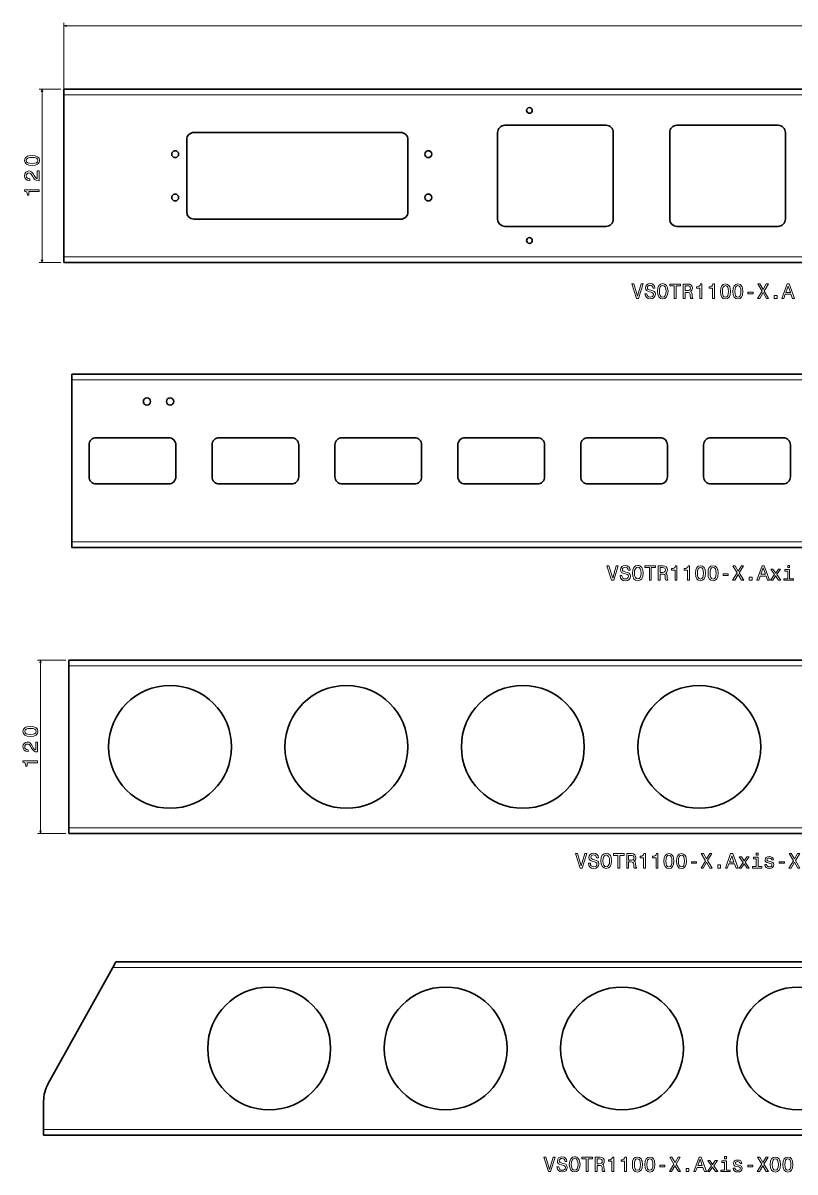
# Model space of a CAD drawing. Extents: x -420 to 4490, y -596 to 252.
# Drawn here: x -420 to 114, y -584 to 211 of the extents above; entities that cross this region are included whole.
import ezdxf

# ---------------------------------------------------------------- set-up
doc = ezdxf.new("R2010")
doc.units = 0

msp = doc.modelspace()

# ---------------------------------------------------------------- linework, layer by layer
at = {"color": 7, "lineweight": 13}
for p, q in [((-391.5, 163), (-391.5, 210.779053)), ((-391.5, 208.779053), (688.5, 208.779053)), ((-406.613586, 45), (-406.613586, 165)), ((-391.5, 161), (638.5, 161)), ((-391.5, 49), (638.5, 49)), ((-386.035095, -36.177216), (693.964905, -36.177216)), ((-386.035095, -148.177216), (693.964905, -148.177216)), ((-407.695068, -350.132721), (-407.695068, -230.132721)), ((-388.057312, -234.132721), (644.164917, -234.132721)), ((-388.057312, -346.132721), (691.942688, -346.132721)), ((674.509155, -442.833221), (-357.713043, -442.833221)), ((674.509155, -554.833252), (-405.490814, -554.833252))]:
    msp.add_line(p, q, dxfattribs=at)
at = {"color": 7, "lineweight": 13, "ltscale": 0.37784}
for p, q in [((-393.5, 165), (-408.613586, 165)), ((-393.5, 45), (-408.613586, 45))]:
    msp.add_line(p, q, dxfattribs=at)
at = {"color": 7, "lineweight": 35, "ltscale": 0.1}
for p, q in [((-391.5, 161), (-391.5, 165)), ((-391.5, 45), (-391.5, 49)), ((-386.035095, -36.177216), (-386.035095, -32.177216)), ((-386.035095, -152.177216), (-386.035095, -148.177216)), ((-388.057312, -234.132721), (-388.057312, -230.132721)), ((-388.057312, -350.132721), (-388.057312, -346.132721)), ((-405.490814, -554.833252), (-405.490814, -558.833252))]:
    msp.add_line(p, q, dxfattribs=at)
at = {"color": 7, "lineweight": 35}
for p, q in [((-391.5, 165), (640.722229, 165)), ((-391.5, 49), (-391.5, 161)), ((-16.5, 140), (-86.5, 140)), ((102.5, 140), (32.5, 140)), ((-306.499756, 80), (-306.499756, 130)), ((-301.499756, 135), (-158.499741, 135)), ((-153.499741, 130), (-153.499741, 80)), ((-91.5, 75), (-91.5, 135)), ((-11.5, 135), (-11.5, 75)), ((27.5, 75), (27.5, 135)), ((107.5, 135), (107.5, 75)), ((-158.499741, 75), (-301.499756, 75)), ((-86.5, 70), (-16.5, 70)), ((32.5, 70), (102.5, 70)), ((-391.5, 45), (640.722229, 45)), ((-386.035095, -32.177216), (693.964905, -32.177216)), ((-386.035095, -148.177216), (-386.035095, -36.177216)), ((-319.035095, -76.177216), (-369.035095, -76.177216)), ((-234.035095, -76.177216), (-284.035095, -76.177216)), ((-149.035095, -76.177216), (-199.035095, -76.177216)), ((-64.035095, -76.177216), (-114.035095, -76.177216)), ((20.964905, -76.177216), (-29.035095, -76.177216)), ((105.964905, -76.177216), (55.964905, -76.177216)), ((-374.035095, -103.177216), (-374.035095, -81.177216)), ((-314.035095, -81.177216), (-314.035095, -103.177216)), ((-289.035095, -103.177216), (-289.035095, -81.177216)), ((-229.035095, -81.177216), (-229.035095, -103.177216)), ((-204.035095, -103.177216), (-204.035095, -81.177216)), ((-144.035095, -81.177216), (-144.035095, -103.177216)), ((-119.035095, -103.177216), (-119.035095, -81.177216)), ((-59.035095, -81.177216), (-59.035095, -103.177216)), ((-34.035095, -103.177216), (-34.035095, -81.177216)), ((25.964905, -81.177216), (25.964905, -103.177216)), ((50.964905, -103.177216), (50.964905, -81.177216)), ((110.964905, -81.177216), (110.964905, -103.177216)), ((-369.035095, -108.177216), (-319.035095, -108.177216)), ((-284.035095, -108.177216), (-234.035095, -108.177216)), ((-199.035095, -108.177216), (-149.035095, -108.177216)), ((-114.035095, -108.177216), (-64.035095, -108.177216)), ((-29.035095, -108.177216), (20.964905, -108.177216)), ((55.964905, -108.177216), (105.964905, -108.177216)), ((-386.035095, -152.177216), (693.964905, -152.177216)), ((-388.057312, -230.132721), (641.942688, -230.132721)), ((-388.057312, -346.132721), (-388.057312, -234.132721)), ((-388.057312, -350.132721), (691.942688, -350.132721)), ((-402.344757, -523.170288), (-357.713043, -442.833221)), ((674.509155, -438.833221), (-355.490814, -438.833221)), ((674.509155, -558.833252), (-405.490814, -558.833252))]:
    msp.add_line(p, q, dxfattribs=at)
at = {"color": 7, "lineweight": 13, "ltscale": 0.490944}
for p, q in [((-390.057312, -230.132721), (-409.695068, -230.132721)), ((-390.057312, -350.132721), (-409.695068, -350.132721))]:
    msp.add_line(p, q, dxfattribs=at)
at = {"color": 7, "lineweight": 35, "ltscale": 0.114396}
msp.add_line((-355.490814, -438.833221), (-357.713043, -442.833221), dxfattribs=at)
at = {"color": 7, "lineweight": 35, "ltscale": 0.488046}
msp.add_line((-405.490814, -535.311401), (-405.490814, -554.833252), dxfattribs=at)
at = {"color": 7, "lineweight": 13}
for points in [[(-389.568146, 209.296692), (-391.5, 208.779053), (-389.568146, 208.261414)], [(-406.095947, 163.068146), (-406.613586, 165), (-407.131226, 163.068146)], [(-407.131226, 46.93185), (-406.613586, 45), (-406.095947, 46.93185)], [(-407.177429, -232.064575), (-407.695068, -230.132721), (-408.212708, -232.064575)], [(-408.212708, -348.200867), (-407.695068, -350.132721), (-407.177429, -348.200867)]]:
    msp.add_lwpolyline(points, dxfattribs=at)
for points in [[(-413.498322, 112.201729), (-411.236053, 112.41787), (-409.622223, 113.0951), (-408.642395, 114.175789), (-408.325409, 115.674347), (-408.642395, 117.158501), (-409.622223, 118.239197), (-411.236053, 118.902016), (-413.498322, 119.132568), (-415.746155, 118.902016), (-416.639526, 118.628242), (-417.37439, 118.239197), (-418.354218, 117.158501), (-418.685638, 115.674347), (-418.354218, 114.175789), (-417.359985, 113.0951), (-415.746155, 112.41787)], [(-413.498322, 113.585014), (-415.241821, 113.700287), (-416.495422, 114.060516), (-417.230316, 114.708931), (-417.489655, 115.674347), (-417.230316, 116.625359), (-416.495422, 117.273773), (-415.241821, 117.634003), (-413.498322, 117.749283), (-411.740387, 117.634003), (-410.486786, 117.273773), (-409.751923, 116.625359), (-409.506958, 115.674347), (-409.751923, 114.708931), (-410.486786, 114.060516), (-411.740387, 113.700287)], [(-408.613586, 101.484146), (-408.613586, 108.357346), (-409.852783, 108.357346), (-409.852783, 102.925072), (-410.529999, 103.227669), (-411.09198, 103.746399), (-412.115021, 105.345818), (-412.547302, 106.195969), (-413.166901, 107.146973), (-413.88736, 107.824203), (-414.737518, 108.213257), (-415.702911, 108.357346), (-416.9133, 108.112389), (-417.864319, 107.435158), (-418.469482, 106.397697), (-418.685638, 105.05764), (-418.440674, 103.674355), (-417.763428, 102.622475), (-416.682739, 101.945244), (-415.256226, 101.714699), (-415.054504, 101.714699), (-415.054504, 103.025932), (-415.169769, 103.025932), (-416.149597, 103.155617), (-416.870056, 103.54467), (-417.331177, 104.164261), (-417.489655, 104.985588), (-417.345581, 105.821327), (-416.985352, 106.440918), (-416.42337, 106.844383), (-415.717346, 106.988472), (-415.054504, 106.887604), (-414.492554, 106.613831), (-414.002625, 106.15274), (-413.570374, 105.51873), (-413.109253, 104.668587), (-412.215881, 103.256485), (-411.264893, 102.262245), (-410.112152, 101.671471), (-408.656799, 101.484146)], [(-408.613586, 94.066284), (-408.613586, 95.377518), (-418.685638, 95.377518), (-418.685638, 94.39769), (-417.806671, 94.138329), (-417.215881, 93.619598), (-416.870056, 92.827087), (-416.754791, 91.731987), (-415.73175, 91.731987), (-415.73175, 94.066284)], [(7.832936, 30.163242), (5.325732, 21.647392), (2.746481, 30.163242), (1.377605, 30.163242), (4.60527, 20.148834), (6.046193, 20.148834), (9.201813, 30.163242)], [(11.723426, 23.448545), (10.412188, 23.448545), (10.700372, 21.921169), (11.420833, 20.797249), (12.530343, 20.120016), (14.028902, 19.875059), (15.513052, 20.105606), (16.622562, 20.739613), (17.328613, 21.733849), (17.58798, 23.045088), (17.371841, 24.226645), (16.766655, 24.990334), (15.786827, 25.494656), (14.475588, 25.869295), (13.351668, 26.14307), (12.616798, 26.460073), (12.198931, 26.921169), (12.069247, 27.64163), (12.198931, 28.290045), (12.57357, 28.779957), (13.14994, 29.11137), (13.942447, 29.226643), (14.749363, 29.082552), (15.383368, 28.693502), (15.801236, 28.045088), (16.002964, 27.166126), (17.314205, 27.166126), (17.314205, 27.194942), (17.083656, 28.549412), (16.406424, 29.558056), (15.340141, 30.192062), (13.899219, 30.408199), (12.602388, 30.192062), (11.593743, 29.586874), (10.945329, 28.650276), (10.714781, 27.439899), (10.902101, 26.359209), (11.449651, 25.624338), (12.314204, 25.134426), (13.495761, 24.759785), (14.662908, 24.428373), (15.54187, 24.11137), (16.075012, 23.650274), (16.262331, 22.900995), (16.08942, 22.137306), (15.642735, 21.560938), (14.965501, 21.200706), (14.086538, 21.085434), (13.106711, 21.243935), (12.357432, 21.70503), (11.881927, 22.454309)], [(18.971266, 25.148834), (19.230631, 22.900995), (19.97991, 21.243935), (21.147057, 20.220881), (22.674435, 19.875059), (24.187403, 20.220881), (25.368959, 21.243935), (26.10383, 22.900995), (26.377605, 25.148834), (26.10383, 27.382263), (25.786827, 28.290045), (25.368959, 29.039324), (24.187403, 30.062378), (23.466942, 30.321745), (22.674435, 30.422609), (21.132648, 30.062378), (19.965502, 29.053734), (19.230631, 27.396673)], [(20.354549, 25.148834), (20.513052, 26.892349), (20.988556, 28.17477), (21.723427, 28.952869), (22.674435, 29.226643), (23.611034, 28.952869), (24.345905, 28.160362), (24.821409, 26.877941), (24.99432, 25.148834), (24.821409, 23.405319), (24.345905, 22.122898), (23.611034, 21.344799), (22.674435, 21.085434), (21.723427, 21.344799), (20.988556, 22.122898), (20.513052, 23.390909)], [(30.685963, 20.148834), (32.011612, 20.148834), (32.011612, 28.938459), (35.037548, 28.938459), (35.037548, 30.148834), (27.645618, 30.148834), (27.645618, 28.938459), (30.685963, 28.938459)], [(36.809883, 20.148834), (38.14994, 20.148834), (38.14994, 24.370735), (39.518814, 24.370735), (40.527462, 24.327509), (41.161469, 24.12578), (41.50729, 23.650274), (41.651379, 22.800131), (41.723427, 21.503302), (41.809883, 20.653156), (41.982792, 20.148834), (43.495762, 20.148834), (43.495762, 20.422609), (43.164349, 20.826067), (43.049076, 21.575348), (42.948212, 23.18918), (42.703255, 24.385145), (42.371841, 24.759785), (41.853111, 25.03356), (42.429478, 25.393791), (42.832935, 25.898113), (43.092304, 26.53212), (43.178757, 27.295809), (42.977028, 28.506184), (42.400661, 29.413963), (41.44965, 29.961514), (40.152821, 30.148834), (36.809883, 30.148834)], [(39.778183, 28.924049), (40.657143, 28.837595), (41.276741, 28.56382), (41.665791, 28.059498), (41.795471, 27.266991), (41.651379, 26.431255), (41.262333, 25.926933), (40.599506, 25.667566), (39.691727, 25.59552), (38.14994, 25.59552), (38.14994, 28.924049)], [(48.438122, 20.148834), (49.749363, 20.148834), (49.749363, 30.220881), (48.769535, 30.220881), (48.51017, 29.341919), (47.991436, 28.751141), (47.198929, 28.405319), (46.103828, 28.290045), (46.103828, 27.266991), (48.438122, 27.266991)], [(57.112473, 20.148834), (58.423714, 20.148834), (58.423714, 30.220881), (57.443886, 30.220881), (57.184521, 29.341919), (56.665787, 28.751141), (55.87328, 28.405319), (54.778179, 28.290045), (54.778179, 27.266991), (57.112473, 27.266991)], [(62.573566, 25.03356), (62.789707, 22.771313), (63.466942, 21.15748), (64.54763, 20.177652), (66.046188, 19.860649), (67.530342, 20.177652), (68.611031, 21.15748), (69.273857, 22.771313), (69.504402, 25.03356), (69.273857, 27.281399), (69.000084, 28.17477), (68.611031, 28.909641), (67.530342, 29.889469), (66.046188, 30.220881), (64.54763, 29.889469), (63.466942, 28.895233), (62.789707, 27.281399)], [(63.956852, 25.03356), (64.072128, 26.777077), (64.432358, 28.030678), (65.080772, 28.765549), (66.046188, 29.024914), (66.9972, 28.765549), (67.645615, 28.030678), (68.005844, 26.777077), (68.121117, 25.03356), (68.005844, 23.275635), (67.645615, 22.022034), (66.9972, 21.287163), (66.046188, 21.042206), (65.080772, 21.287163), (64.432358, 22.022034), (64.072128, 23.275635)], [(71.247925, 25.03356), (71.464058, 22.771313), (72.141296, 21.15748), (73.221985, 20.177652), (74.720543, 19.860649), (76.204697, 20.177652), (77.285385, 21.15748), (77.948212, 22.771313), (78.178757, 25.03356), (77.948212, 27.281399), (77.674438, 28.17477), (77.285385, 28.909641), (76.204697, 29.889469), (74.720543, 30.220881), (73.221985, 29.889469), (72.141296, 28.895233), (71.464058, 27.281399)], [(72.63121, 25.03356), (72.746483, 26.777077), (73.106712, 28.030678), (73.755127, 28.765549), (74.720543, 29.024914), (75.671555, 28.765549), (76.319969, 28.030678), (76.680199, 26.777077), (76.795471, 25.03356), (76.680199, 23.275635), (76.319969, 22.022034), (75.671555, 21.287163), (74.720543, 21.042206), (73.755127, 21.287163), (73.106712, 22.022034), (72.746483, 23.275635)], [(81.651382, 23.448545), (85.138412, 23.448545), (85.138412, 24.586874), (81.651382, 24.586874)], [(88.250809, 20.148834), (89.763779, 20.148834), (92.054848, 24.197826), (94.389137, 20.148834), (95.916519, 20.148834), (92.789719, 25.292927), (95.758018, 30.163242), (94.302681, 30.163242), (92.098076, 26.460073), (89.936691, 30.163242), (88.423721, 30.163242), (91.377609, 25.278517)], [(105.03756, 20.148834), (106.363205, 20.148834), (107.415085, 23.088316), (111.406433, 23.088316), (112.458313, 20.148834), (113.812775, 20.148834), (110.152832, 30.163242), (108.68309, 30.163242)], [(107.876175, 24.313099), (109.417961, 28.722321), (110.959747, 24.313099)], [(99.749374, 20.148834), (101.737846, 20.148834), (101.737846, 22.295809), (99.749374, 22.295809)], [(-9.404948, -164.850449), (-11.912153, -173.366287), (-14.491404, -164.850449), (-15.86028, -164.850449), (-12.632614, -174.864853), (-11.191692, -174.864853), (-8.036072, -164.850449)], [(-5.514459, -171.56514), (-6.825697, -171.56514), (-6.537513, -173.092514), (-5.817052, -174.216431), (-4.707541, -174.893677), (-3.208982, -175.138626), (-1.724833, -174.908081), (-0.615323, -174.274078), (0.090729, -173.279846), (0.350096, -171.968597), (0.133957, -170.787048), (-0.471231, -170.023361), (-1.451057, -169.519028), (-2.762297, -169.144394), (-3.886216, -168.870621), (-4.621086, -168.553619), (-5.038954, -168.092514), (-5.168637, -167.372055), (-5.038954, -166.723648), (-4.664314, -166.233734), (-4.087945, -165.902313), (-3.295438, -165.787048), (-2.488522, -165.931137), (-1.854516, -166.32019), (-1.436648, -166.968597), (-1.23492, -167.847565), (0.076321, -167.847565), (0.076321, -167.818741), (-0.154228, -166.464279), (-0.831461, -165.455627), (-1.897743, -164.821625), (-3.338666, -164.605484), (-4.635496, -164.821625), (-5.644141, -165.426819), (-6.292556, -166.363419), (-6.523104, -167.573792), (-6.335784, -168.65448), (-5.788234, -169.389343), (-4.92368, -169.879257), (-3.742124, -170.253906), (-2.574977, -170.585312), (-1.696014, -170.902313), (-1.162873, -171.363419), (-0.975554, -172.112686), (-1.148464, -172.876373), (-1.59515, -173.452744), (-2.272384, -173.812973), (-3.151346, -173.928253), (-4.131173, -173.769745), (-4.880452, -173.308655), (-5.355957, -172.559372)], [(1.733381, -169.864853), (1.992746, -172.112686), (2.742025, -173.769745), (3.909172, -174.792801), (5.43655, -175.138626), (6.949518, -174.792801), (8.131075, -173.769745), (8.865946, -172.112686), (9.139721, -169.864853), (8.865946, -167.631424), (8.548943, -166.723648), (8.131075, -165.974365), (6.949518, -164.951309), (6.229057, -164.69194), (5.43655, -164.59108), (3.894764, -164.951309), (2.727617, -165.959961), (1.992746, -167.61702)], [(3.116665, -169.864853), (3.275167, -168.121338), (3.750671, -166.838913), (4.485542, -166.060822), (5.43655, -165.787048), (6.37315, -166.060822), (7.108021, -166.853333), (7.583525, -168.135742), (7.756435, -169.864853), (7.583525, -171.608368), (7.108021, -172.890793), (6.37315, -173.668884), (5.43655, -173.928253), (4.485542, -173.668884), (3.750671, -172.890793), (3.275167, -171.622772)], [(13.448078, -174.864853), (14.773727, -174.864853), (14.773727, -166.075226), (17.799664, -166.075226), (17.799664, -164.864853), (10.407734, -164.864853), (10.407734, -166.075226), (13.448078, -166.075226)], [(19.571999, -174.864853), (20.912056, -174.864853), (20.912056, -170.642944), (22.28093, -170.642944), (23.289577, -170.686172), (23.923584, -170.887909), (24.269405, -171.363419), (24.413494, -172.213562), (24.485542, -173.510391), (24.571999, -174.360535), (24.744907, -174.864853), (26.257877, -174.864853), (26.257877, -174.59108), (25.926464, -174.187622), (25.811192, -173.438339), (25.710327, -171.824509), (25.46537, -170.62854), (25.133957, -170.253906), (24.615227, -169.980133), (25.191593, -169.619904), (25.595051, -169.11557), (25.85442, -168.481567), (25.940872, -167.71788), (25.739143, -166.507507), (25.162777, -165.599731), (24.211765, -165.05217), (22.914936, -164.864853), (19.571999, -164.864853)], [(22.540298, -166.08963), (23.419258, -166.176086), (24.038857, -166.44986), (24.427906, -166.954193), (24.557587, -167.746704), (24.413494, -168.582428), (24.024448, -169.086761), (23.361622, -169.346115), (22.453842, -169.418167), (20.912056, -169.418167), (20.912056, -166.08963)], [(31.200237, -174.864853), (32.511478, -174.864853), (32.511478, -164.792801), (31.531651, -164.792801), (31.272285, -165.671768), (30.753551, -166.262543), (29.961044, -166.608368), (28.865944, -166.723648), (28.865944, -167.746704), (31.200237, -167.746704)], [(39.874588, -174.864853), (41.185829, -174.864853), (41.185829, -164.792801), (40.206001, -164.792801), (39.946636, -165.671768), (39.427902, -166.262543), (38.635395, -166.608368), (37.540295, -166.723648), (37.540295, -167.746704), (39.874588, -167.746704)], [(45.335682, -169.980133), (45.551823, -172.242371), (46.229057, -173.856201), (47.309746, -174.836029), (48.808304, -175.15303), (50.292458, -174.836029), (51.373146, -173.856201), (52.035973, -172.242371), (52.266518, -169.980133), (52.035973, -167.732285), (51.762199, -166.838913), (51.373146, -166.10405), (50.292458, -165.124222), (48.808304, -164.792801), (47.309746, -165.124222), (46.229057, -166.118454), (45.551823, -167.732285)], [(46.718967, -169.980133), (46.834244, -168.236618), (47.194473, -166.983002), (47.842888, -166.248138), (48.808304, -165.98877), (49.759315, -166.248138), (50.40773, -166.983002), (50.76796, -168.236618), (50.883232, -169.980133), (50.76796, -171.738052), (50.40773, -172.991653), (49.759315, -173.726532), (48.808304, -173.971481), (47.842888, -173.726532), (47.194473, -172.991653), (46.834244, -171.738052)], [(54.01004, -169.980133), (54.226173, -172.242371), (54.903412, -173.856201), (55.9841, -174.836029), (57.482658, -175.15303), (58.966812, -174.836029), (60.047501, -173.856201), (60.710327, -172.242371), (60.940872, -169.980133), (60.710327, -167.732285), (60.436554, -166.838913), (60.047501, -166.10405), (58.966812, -165.124222), (57.482658, -164.792801), (55.9841, -165.124222), (54.903412, -166.118454), (54.226173, -167.732285)], [(55.393326, -169.980133), (55.508598, -168.236618), (55.868828, -166.983002), (56.517242, -166.248138), (57.482658, -165.98877), (58.43367, -166.248138), (59.082085, -166.983002), (59.442314, -168.236618), (59.557587, -169.980133), (59.442314, -171.738052), (59.082085, -172.991653), (58.43367, -173.726532), (57.482658, -173.971481), (56.517242, -173.726532), (55.868828, -172.991653), (55.508598, -171.738052)], [(71.012924, -174.864853), (72.525894, -174.864853), (74.816963, -170.815857), (77.151253, -174.864853), (78.678635, -174.864853), (75.551834, -169.720764), (78.520134, -164.850449), (77.064796, -164.850449), (74.860191, -168.553619), (72.698807, -164.850449), (71.185837, -164.850449), (74.139725, -169.735168)], [(87.799675, -174.864853), (89.12532, -174.864853), (90.1772, -171.925369), (94.168549, -171.925369), (95.220428, -174.864853), (96.57489, -174.864853), (92.914948, -164.850449), (91.445206, -164.850449)], [(90.63829, -170.700592), (92.180077, -166.291367), (93.721863, -170.700592)], [(110.465385, -164.519028), (109.125328, -164.519028), (109.125328, -165.959961), (110.465385, -165.959961)], [(64.413498, -171.56514), (67.900528, -171.56514), (67.900528, -170.426819), (64.413498, -170.426819)], [(82.51149, -174.864853), (84.499962, -174.864853), (84.499962, -172.71788), (82.51149, -172.71788)], [(98.793915, -174.864853), (100.782387, -171.853333), (102.828499, -174.864853), (104.355873, -174.864853), (101.589302, -170.873505), (104.197372, -167.127106), (102.727631, -167.127106), (100.840027, -169.936905), (98.952415, -167.127106), (97.453857, -167.127106), (100.0187, -170.887909), (97.309769, -174.864853)], [(110.422157, -173.798569), (110.422157, -167.386475), (107.165672, -167.386475), (107.165672, -168.467163), (109.154152, -168.467163), (109.154152, -173.798569), (106.560486, -173.798569), (106.560486, -174.864853), (113.044632, -174.864853), (113.044632, -173.798569)], [(-414.579834, -282.931), (-412.317566, -282.714844), (-410.703735, -282.037628), (-409.723877, -280.95694), (-409.406921, -279.458374), (-409.723877, -277.974213), (-410.703735, -276.893524), (-412.317566, -276.230713), (-414.579834, -276.000153), (-416.827637, -276.230713), (-417.721008, -276.504486), (-418.455872, -276.893524), (-419.43573, -277.974213), (-419.767151, -279.458374), (-419.43573, -280.95694), (-418.441467, -282.037628), (-416.827637, -282.714844)], [(-414.579834, -281.547699), (-416.323303, -281.432434), (-417.576904, -281.072205), (-418.311829, -280.423798), (-418.571167, -279.458374), (-418.311829, -278.507355), (-417.576904, -277.858948), (-416.323303, -277.498718), (-414.579834, -277.383453), (-412.821899, -277.498718), (-411.568298, -277.858948), (-410.833435, -278.507355), (-410.58844, -279.458374), (-410.833435, -280.423798), (-411.568298, -281.072205), (-412.821899, -281.432434)], [(-409.695068, -293.64856), (-409.695068, -286.77536), (-410.934265, -286.77536), (-410.934265, -292.207642), (-411.611511, -291.90506), (-412.173462, -291.386322), (-413.196533, -289.786896), (-413.628784, -288.936768), (-414.248413, -287.985748), (-414.968872, -287.308502), (-415.819031, -286.919464), (-416.784424, -286.77536), (-417.994812, -287.020325), (-418.945801, -287.697571), (-419.550964, -288.735016), (-419.767151, -290.075073), (-419.522156, -291.458374), (-418.84491, -292.510254), (-417.764221, -293.187469), (-416.337708, -293.41803), (-416.135986, -293.41803), (-416.135986, -292.106781), (-416.251282, -292.106781), (-417.231079, -291.977112), (-417.951538, -291.588043), (-418.412659, -290.968445), (-418.571167, -290.147125), (-418.427063, -289.311401), (-418.066833, -288.691803), (-417.504883, -288.28833), (-416.798828, -288.144257), (-416.135986, -288.245117), (-415.574036, -288.51889), (-415.084106, -288.97998), (-414.651855, -289.613983), (-414.190735, -290.464142), (-413.297363, -291.876251), (-412.346375, -292.870483), (-411.193665, -293.461243), (-409.738281, -293.64856)], [(-409.695068, -301.066437), (-409.695068, -299.755188), (-419.767151, -299.755188), (-419.767151, -300.735016), (-418.888184, -300.994385), (-418.297363, -301.513123), (-417.951538, -302.305634), (-417.836304, -303.400726), (-416.813232, -303.400726), (-416.813232, -301.066437)], [(-31.212948, -363.994385), (-33.72015, -372.510223), (-36.2994, -363.994385), (-37.668278, -363.994385), (-34.440613, -374.008789), (-32.999691, -374.008789), (-29.84407, -363.994385)], [(-27.322456, -370.709076), (-28.633696, -370.709076), (-28.345512, -372.23645), (-27.62505, -373.360382), (-26.515541, -374.037598), (-25.016981, -374.282562), (-23.532831, -374.052002), (-22.423321, -373.417999), (-21.71727, -372.423767), (-21.457903, -371.112549), (-21.674042, -369.930969), (-22.279228, -369.167297), (-23.259056, -368.662964), (-24.570295, -368.28833), (-25.694214, -368.014557), (-26.429085, -367.69754), (-26.846952, -367.23645), (-26.976635, -366.515991), (-26.846952, -365.867584), (-26.472313, -365.377655), (-25.895943, -365.046265), (-25.103436, -364.930969), (-24.29652, -365.075073), (-23.662514, -365.464111), (-23.244648, -366.112549), (-23.042919, -366.991486), (-21.731678, -366.991486), (-21.731678, -366.962677), (-21.962227, -365.608215), (-22.63946, -364.599579), (-23.705742, -363.965576), (-25.146664, -363.74942), (-26.443495, -363.965576), (-27.452141, -364.57074), (-28.100555, -365.507355), (-28.331102, -366.717712), (-28.143784, -367.798401), (-27.596233, -368.533295), (-26.731678, -369.023193), (-25.550121, -369.397827), (-24.382977, -369.729248), (-23.504013, -370.046265), (-22.970871, -370.507355), (-22.783552, -371.256622), (-22.956463, -372.020325), (-23.403149, -372.59668), (-24.080383, -372.956909), (-24.959345, -373.072205), (-25.939171, -372.913696), (-26.68845, -372.452606), (-27.163956, -371.703308)], [(-20.074617, -369.008789), (-19.815252, -371.256622), (-19.065973, -372.913696), (-17.898827, -373.936737), (-16.371449, -374.282562), (-14.85848, -373.936737), (-13.676924, -372.913696), (-12.942053, -371.256622), (-12.668278, -369.008789), (-12.942053, -366.77536), (-13.259056, -365.867584), (-13.676924, -365.118286), (-14.85848, -364.095245), (-15.578941, -363.835876), (-16.371449, -363.735016), (-17.913235, -364.095245), (-19.080381, -365.103882), (-19.815252, -366.760956)], [(-18.691334, -369.008789), (-18.532831, -367.265259), (-18.057327, -365.982849), (-17.322456, -365.204742), (-16.371449, -364.930969), (-15.434849, -365.204742), (-14.699978, -365.997253), (-14.224474, -367.279694), (-14.051563, -369.008789), (-14.224474, -370.752319), (-14.699978, -372.034729), (-15.434849, -372.812836), (-16.371449, -373.072205), (-17.322456, -372.812836), (-18.057327, -372.034729), (-18.532831, -370.766724)], [(-8.359921, -374.008789), (-7.034271, -374.008789), (-7.034271, -365.219177), (-4.008335, -365.219177), (-4.008335, -364.008789), (-11.400265, -364.008789), (-11.400265, -365.219177), (-8.359921, -365.219177)], [(-2.236, -374.008789), (-0.895943, -374.008789), (-0.895943, -369.786896), (0.472931, -369.786896), (1.481579, -369.830109), (2.115585, -370.03183), (2.461407, -370.507355), (2.605495, -371.357483), (2.677544, -372.654327), (2.764, -373.504456), (2.936909, -374.008789), (4.449879, -374.008789), (4.449879, -373.735016), (4.118465, -373.331543), (4.003193, -372.582275), (3.902328, -370.968445), (3.657372, -369.772491), (3.325958, -369.397827), (2.807228, -369.124054), (3.383595, -368.763824), (3.787052, -368.259521), (4.046421, -367.625519), (4.132874, -366.861816), (3.931145, -365.651428), (3.354778, -364.743652), (2.403767, -364.196106), (1.106937, -364.008789), (-2.236, -364.008789)], [(0.7323, -365.233582), (1.611259, -365.320038), (2.230858, -365.593811), (2.619907, -366.098114), (2.749588, -366.890625), (2.605495, -367.726379), (2.21645, -368.230682), (1.553623, -368.490051), (0.645844, -368.562103), (-0.895943, -368.562103), (-0.895943, -365.233582)], [(9.392239, -374.008789), (10.70348, -374.008789), (10.70348, -363.936737), (9.723652, -363.936737), (9.464287, -364.815704), (8.945553, -365.406494), (8.153046, -365.752319), (7.057945, -365.867584), (7.057945, -366.890625), (9.392239, -366.890625)], [(18.066589, -374.008789), (19.377831, -374.008789), (19.377831, -363.936737), (18.398003, -363.936737), (18.138638, -364.815704), (17.619904, -365.406494), (16.827396, -365.752319), (15.732296, -365.867584), (15.732296, -366.890625), (18.066589, -366.890625)], [(23.527683, -369.124054), (23.743824, -371.386322), (24.421059, -373.000153), (25.501747, -373.97998), (27.000305, -374.296967), (28.484459, -373.97998), (29.565147, -373.000153), (30.227974, -371.386322), (30.458519, -369.124054), (30.227974, -366.876221), (29.954201, -365.982849), (29.565147, -365.247986), (28.484459, -364.268158), (27.000305, -363.936737), (25.501747, -364.268158), (24.421059, -365.26239), (23.743824, -366.876221)], [(24.910969, -369.124054), (25.026245, -367.380554), (25.386475, -366.126953), (26.034889, -365.39209), (27.000305, -365.132721), (27.951317, -365.39209), (28.599731, -366.126953), (28.959961, -367.380554), (29.075233, -369.124054), (28.959961, -370.881989), (28.599731, -372.13559), (27.951317, -372.870453), (27.000305, -373.115417), (26.034889, -372.870453), (25.386475, -372.13559), (25.026245, -370.881989)], [(32.202042, -369.124054), (32.418175, -371.386322), (33.095413, -373.000153), (34.176102, -373.97998), (35.67466, -374.296967), (37.158813, -373.97998), (38.239502, -373.000153), (38.902328, -371.386322), (39.132874, -369.124054), (38.902328, -366.876221), (38.628555, -365.982849), (38.239502, -365.247986), (37.158813, -364.268158), (35.67466, -363.936737), (34.176102, -364.268158), (33.095413, -365.26239), (32.418175, -366.876221)], [(33.585327, -369.124054), (33.7006, -367.380554), (34.060829, -366.126953), (34.709244, -365.39209), (35.67466, -365.132721), (36.625671, -365.39209), (37.274086, -366.126953), (37.634315, -367.380554), (37.749588, -369.124054), (37.634315, -370.881989), (37.274086, -372.13559), (36.625671, -372.870453), (35.67466, -373.115417), (34.709244, -372.870453), (34.060829, -372.13559), (33.7006, -370.881989)], [(49.204926, -374.008789), (50.717896, -374.008789), (53.008965, -369.959808), (55.343254, -374.008789), (56.870636, -374.008789), (53.743835, -368.864685), (56.712135, -363.994385), (55.256798, -363.994385), (53.052193, -367.69754), (50.890808, -363.994385), (49.377838, -363.994385), (52.331726, -368.87912)], [(65.991676, -374.008789), (67.317322, -374.008789), (68.369202, -371.069305), (72.36055, -371.069305), (73.41243, -374.008789), (74.766891, -374.008789), (71.106949, -363.994385), (69.637207, -363.994385)], [(68.830292, -369.844513), (70.372078, -365.435303), (71.913864, -369.844513)], [(88.657387, -363.662964), (87.317329, -363.662964), (87.317329, -365.103882), (88.657387, -365.103882)], [(109.9254, -374.008789), (111.43837, -374.008789), (113.729431, -369.959808), (116.063721, -374.008789), (117.591095, -374.008789), (114.464294, -368.864685), (117.432602, -363.994385), (115.977264, -363.994385), (113.772659, -367.69754), (111.611267, -363.994385), (110.098297, -363.994385), (113.0522, -368.87912)], [(42.605499, -370.709076), (46.092529, -370.709076), (46.092529, -369.57074), (42.605499, -369.57074)], [(60.703491, -374.008789), (62.691963, -374.008789), (62.691963, -371.861816), (60.703491, -371.861816)], [(76.985916, -374.008789), (78.974388, -370.997253), (81.0205, -374.008789), (82.547874, -374.008789), (79.781303, -370.017426), (82.389374, -366.271027), (80.919632, -366.271027), (79.032028, -369.080841), (77.144417, -366.271027), (75.645859, -366.271027), (78.210701, -370.03183), (75.50177, -374.008789)], [(88.614159, -372.942505), (88.614159, -366.530396), (85.357674, -366.530396), (85.357674, -367.611084), (87.346153, -367.611084), (87.346153, -372.942505), (84.752487, -372.942505), (84.752487, -374.008789), (91.236633, -374.008789), (91.236633, -372.942505)], [(97.202057, -369.498688), (95.97728, -369.21051), (95.069489, -368.87912), (94.766907, -368.201874), (94.853363, -367.726379), (95.155945, -367.380554), (95.645859, -367.164398), (96.351913, -367.077942), (97.029144, -367.164398), (97.562286, -367.423767), (97.908112, -367.812836), (98.0522, -368.331543), (99.291397, -368.331543), (99.291397, -368.302734), (99.075256, -367.36615), (98.484482, -366.631256), (97.562286, -366.170166), (96.351913, -365.997253), (95.127136, -366.170166), (94.233765, -366.645691), (93.671799, -367.351715), (93.498886, -368.245087), (93.628571, -369.10965), (94.032028, -369.714844), (94.694855, -370.147125), (95.660278, -370.449707), (97.072372, -370.795532), (97.936935, -371.155762), (98.16748, -371.443939), (98.253937, -371.876221), (98.124252, -372.409363), (97.778427, -372.812836), (97.216476, -373.072205), (96.467194, -373.15863), (95.674683, -373.072205), (95.098312, -372.769592), (94.709259, -372.279694), (94.550766, -371.602448), (93.325974, -371.602448), (93.52771, -372.755188), (94.118484, -373.590912), (95.055084, -374.095245), (96.351913, -374.282562), (97.70639, -374.095245), (98.700623, -373.590912), (99.305801, -372.783997), (99.521942, -371.732117), (99.363449, -370.824341), (98.916763, -370.204742), (98.181885, -369.8013)], [(103.325974, -370.709076), (106.813004, -370.709076), (106.813004, -369.57074), (103.325974, -369.57074)], [(-53.05827, -574.016968), (-55.565472, -582.532837), (-58.144722, -574.016968), (-59.513599, -574.016968), (-56.285934, -584.031372), (-54.845013, -584.031372), (-51.689392, -574.016968)], [(-49.167778, -580.731689), (-50.479019, -580.731689), (-50.190834, -582.259033), (-49.470371, -583.382935), (-48.360863, -584.060181), (-46.862305, -584.305176), (-45.378151, -584.074585), (-44.268642, -583.440613), (-43.562592, -582.44635), (-43.303223, -581.135132), (-43.519363, -579.953552), (-44.12455, -579.18988), (-45.104378, -578.685547), (-46.415619, -578.310913), (-47.539536, -578.037109), (-48.274406, -577.720154), (-48.692276, -577.259033), (-48.821957, -576.538574), (-48.692276, -575.890137), (-48.317635, -575.400269), (-47.741264, -575.068848), (-46.948757, -574.953552), (-46.141842, -575.097656), (-45.507835, -575.486694), (-45.08997, -576.135132), (-44.888241, -577.014099), (-43.577, -577.014099), (-43.577, -576.985291), (-43.807549, -575.630798), (-44.484779, -574.622131), (-45.551064, -573.988159), (-46.991985, -573.772034), (-48.288818, -573.988159), (-49.297462, -574.593323), (-49.945877, -575.529907), (-50.176422, -576.740295), (-49.989105, -577.820984), (-49.441555, -578.555847), (-48.577, -579.045776), (-47.395443, -579.42041), (-46.228298, -579.751831), (-45.349335, -580.068848), (-44.816193, -580.529907), (-44.628876, -581.279236), (-44.801785, -582.042908), (-45.24847, -582.619263), (-45.925705, -582.979492), (-46.804665, -583.094788), (-47.784492, -582.936279), (-48.533772, -582.475159), (-49.009277, -581.725891)], [(-41.919937, -579.031372), (-41.660576, -581.279236), (-40.911293, -582.936279), (-39.744148, -583.959351), (-38.21677, -584.305176), (-36.703804, -583.959351), (-35.522247, -582.936279), (-34.787376, -581.279236), (-34.513599, -579.031372), (-34.787376, -576.797913), (-35.104378, -575.890137), (-35.522247, -575.140869), (-36.703804, -574.117798), (-37.424263, -573.858459), (-38.21677, -573.757568), (-39.758556, -574.117798), (-40.925705, -575.126465), (-41.660576, -576.783508)], [(-40.536655, -579.031372), (-40.378151, -577.287842), (-39.902649, -576.005432), (-39.167778, -575.227356), (-38.21677, -574.953552), (-37.28017, -575.227356), (-36.5453, -576.019836), (-36.069794, -577.302246), (-35.896885, -579.031372), (-36.069794, -580.774902), (-36.5453, -582.057312), (-37.28017, -582.835388), (-38.21677, -583.094788), (-39.167778, -582.835388), (-39.902649, -582.057312), (-40.378151, -580.789307)], [(-30.205242, -584.031372), (-28.879593, -584.031372), (-28.879593, -575.24176), (-25.853657, -575.24176), (-25.853657, -574.031372), (-33.245586, -574.031372), (-33.245586, -575.24176), (-30.205242, -575.24176)], [(-24.081322, -584.031372), (-22.741264, -584.031372), (-22.741264, -579.809448), (-21.372391, -579.809448), (-20.363743, -579.852722), (-19.729736, -580.054443), (-19.383915, -580.529907), (-19.239826, -581.380066), (-19.167778, -582.67688), (-19.081322, -583.527039), (-18.908413, -584.031372), (-17.395443, -584.031372), (-17.395443, -583.757568), (-17.726856, -583.354126), (-17.842129, -582.604858), (-17.942993, -580.991028), (-18.18795, -579.795044), (-18.519363, -579.42041), (-19.038094, -579.146667), (-18.461727, -578.786438), (-18.05827, -578.282104), (-17.798901, -577.648071), (-17.712448, -576.884399), (-17.914177, -575.674011), (-18.490543, -574.766235), (-19.441555, -574.218689), (-20.738384, -574.031372), (-24.081322, -574.031372)], [(-21.113022, -575.256165), (-20.234062, -575.34259), (-19.614464, -575.616394), (-19.225414, -576.120728), (-19.095734, -576.913208), (-19.239826, -577.748962), (-19.628872, -578.253296), (-20.291698, -578.512634), (-21.199478, -578.584717), (-22.741264, -578.584717), (-22.741264, -575.256165)], [(-12.453083, -584.031372), (-11.141842, -584.031372), (-11.141842, -573.959351), (-12.12167, -573.959351), (-12.381035, -574.838318), (-12.899769, -575.429077), (-13.692276, -575.774902), (-14.787376, -575.890137), (-14.787376, -576.913208), (-12.453083, -576.913208)], [(-3.778732, -584.031372), (-2.467491, -584.031372), (-2.467491, -573.959351), (-3.447319, -573.959351), (-3.706684, -574.838318), (-4.225418, -575.429077), (-5.017925, -575.774902), (-6.113026, -575.890137), (-6.113026, -576.913208), (-3.778732, -576.913208)], [(1.682362, -579.146667), (1.898502, -581.408875), (2.575737, -583.022705), (3.656425, -584.002563), (5.154984, -584.31958), (6.639137, -584.002563), (7.719826, -583.022705), (8.382652, -581.408875), (8.613197, -579.146667), (8.382652, -576.898804), (8.108879, -576.005432), (7.719826, -575.270569), (6.639137, -574.29071), (5.154984, -573.959351), (3.656425, -574.29071), (2.575737, -575.284973), (1.898502, -576.898804)], [(3.065647, -579.146667), (3.180923, -577.403137), (3.541153, -576.149536), (4.189568, -575.414673), (5.154984, -575.155273), (6.105995, -575.414673), (6.75441, -576.149536), (7.114639, -577.403137), (7.229912, -579.146667), (7.114639, -580.904541), (6.75441, -582.158203), (6.105995, -582.893066), (5.154984, -583.138), (4.189568, -582.893066), (3.541153, -582.158203), (3.180923, -580.904541)], [(10.35672, -579.146667), (10.572853, -581.408875), (11.250092, -583.022705), (12.33078, -584.002563), (13.829338, -584.31958), (15.313492, -584.002563), (16.39418, -583.022705), (17.057007, -581.408875), (17.287552, -579.146667), (17.057007, -576.898804), (16.783234, -576.005432), (16.39418, -575.270569), (15.313492, -574.29071), (13.829338, -573.959351), (12.33078, -574.29071), (11.250092, -575.284973), (10.572853, -576.898804)], [(11.740005, -579.146667), (11.855278, -577.403137), (12.215508, -576.149536), (12.863922, -575.414673), (13.829338, -575.155273), (14.78035, -575.414673), (15.428764, -576.149536), (15.788994, -577.403137), (15.904266, -579.146667), (15.788994, -580.904541), (15.428764, -582.158203), (14.78035, -582.893066), (13.829338, -583.138), (12.863922, -582.893066), (12.215508, -582.158203), (11.855278, -580.904541)], [(20.760178, -580.731689), (24.247208, -580.731689), (24.247208, -579.593323), (20.760178, -579.593323)], [(27.359604, -584.031372), (28.872574, -584.031372), (31.163643, -579.982361), (33.497932, -584.031372), (35.025314, -584.031372), (31.898514, -578.887268), (34.866814, -574.016968), (33.411476, -574.016968), (31.206871, -577.720154), (29.045486, -574.016968), (27.532516, -574.016968), (30.486404, -578.901672)], [(44.146355, -584.031372), (45.472, -584.031372), (46.52388, -581.091919), (50.515228, -581.091919), (51.567108, -584.031372), (52.92157, -584.031372), (49.261627, -574.016968), (47.791885, -574.016968)], [(46.98497, -579.867126), (48.526756, -575.457886), (50.068542, -579.867126)], [(55.140594, -584.031372), (57.129066, -581.019836), (59.175179, -584.031372), (60.702553, -584.031372), (57.935982, -580.040039), (60.544052, -576.29364), (59.07431, -576.29364), (57.186707, -579.103394), (55.299095, -576.29364), (53.800537, -576.29364), (56.365379, -580.054443), (53.656448, -584.031372)], [(66.768837, -582.965088), (66.768837, -576.552979), (63.512352, -576.552979), (63.512352, -577.633667), (65.500832, -577.633667), (65.500832, -582.965088), (62.907166, -582.965088), (62.907166, -584.031372), (69.391312, -584.031372), (69.391312, -582.965088)], [(66.812065, -573.685547), (65.472008, -573.685547), (65.472008, -575.126465), (66.812065, -575.126465)], [(75.356735, -579.521301), (74.131958, -579.233093), (73.224167, -578.901672), (72.921585, -578.224426), (73.008041, -577.748962), (73.310623, -577.403137), (73.800537, -577.187012), (74.506592, -577.100525), (75.183823, -577.187012), (75.716965, -577.44635), (76.06279, -577.835388), (76.206879, -578.354126), (77.446075, -578.354126), (77.446075, -578.325317), (77.229935, -577.388733), (76.63916, -576.65387), (75.716965, -576.192749), (74.506592, -576.019836), (73.281815, -576.192749), (72.388443, -576.668274), (71.826477, -577.374329), (71.653564, -578.2677), (71.783249, -579.132263), (72.186707, -579.737427), (72.849533, -580.169678), (73.814957, -580.47229), (75.227051, -580.818115), (76.091614, -581.178345), (76.322159, -581.466553), (76.408615, -581.898804), (76.278931, -582.431946), (75.933105, -582.835388), (75.371155, -583.094788), (74.621872, -583.181213), (73.829361, -583.094788), (73.252991, -582.792175), (72.863937, -582.302246), (72.705444, -581.625061), (71.480652, -581.625061), (71.682388, -582.777771), (72.273163, -583.613525), (73.209763, -584.117798), (74.506592, -584.305176), (75.861069, -584.117798), (76.855301, -583.613525), (77.46048, -582.80658), (77.67662, -581.7547), (77.518127, -580.846924), (77.071442, -580.227356), (76.336563, -579.823853)], [(81.480652, -580.731689), (84.967682, -580.731689), (84.967682, -579.593323), (81.480652, -579.593323)], [(88.080078, -584.031372), (89.593048, -584.031372), (91.884109, -579.982361), (94.218399, -584.031372), (95.745773, -584.031372), (92.618973, -578.887268), (95.58728, -574.016968), (94.131943, -574.016968), (91.927338, -577.720154), (89.765945, -574.016968), (88.252975, -574.016968), (91.206879, -578.901672)], [(97.100235, -579.146667), (97.316376, -581.408875), (97.993607, -583.022705), (99.07431, -584.002563), (100.572861, -584.31958), (102.057007, -584.002563), (103.137711, -583.022705), (103.800522, -581.408875), (104.031082, -579.146667), (103.800522, -576.898804), (103.526749, -576.005432), (103.137711, -575.270569), (102.057007, -574.29071), (100.572861, -573.959351), (99.07431, -574.29071), (97.993607, -575.284973), (97.316376, -576.898804)], [(98.483521, -579.146667), (98.598801, -577.403137), (98.95903, -576.149536), (99.607452, -575.414673), (100.572861, -575.155273), (101.523865, -575.414673), (102.172287, -576.149536), (102.532516, -577.403137), (102.647797, -579.146667), (102.532516, -580.904541), (102.172287, -582.158203), (101.523865, -582.893066), (100.572861, -583.138), (99.607452, -582.893066), (98.95903, -582.158203), (98.598801, -580.904541)], [(105.774582, -579.146667), (105.990723, -581.408875), (106.667953, -583.022705), (107.748657, -584.002563), (109.247208, -584.31958), (110.731354, -584.002563), (111.812057, -583.022705), (112.474869, -581.408875), (112.705429, -579.146667), (112.474869, -576.898804), (112.201096, -576.005432), (111.812057, -575.270569), (110.731354, -574.29071), (109.247208, -573.959351), (107.748657, -574.29071), (106.667953, -575.284973), (105.990723, -576.898804)], [(107.157867, -579.146667), (107.273148, -577.403137), (107.633377, -576.149536), (108.281799, -575.414673), (109.247208, -575.155273), (110.198212, -575.414673), (110.846634, -576.149536), (111.206863, -577.403137), (111.322144, -579.146667), (111.206863, -580.904541), (110.846634, -582.158203), (110.198212, -582.893066), (109.247208, -583.138), (108.281799, -582.893066), (107.633377, -582.158203), (107.273148, -580.904541)], [(38.85817, -584.031372), (40.846642, -584.031372), (40.846642, -581.884399), (38.85817, -581.884399)]]:
    msp.add_lwpolyline(points, close=True, dxfattribs=at)
at = {"color": 7, "lineweight": 35}
for centre, radius in [((-69.499542, 150.276108), 2), ((-314.499756, 119.999825), 2.4), ((-139.499741, 119.999825), 2.4), ((-314.499756, 89.999825), 2.4), ((-139.499741, 89.999825), 2.4), ((-69.499542, 60.276104), 2), ((-334.035095, -51.17765), 2.5), ((-318.035095, -51.17765), 2.5), ((-318.057312, -290.132721), 42.5), ((-196.057327, -290.132721), 42.5), ((-74.057327, -290.132721), 42.5), ((47.942673, -290.132721), 42.5), ((-249.490814, -498.833221), 42.5), ((-127.490814, -498.833221), 42.5), ((-5.490814, -498.833221), 42.5), ((116.509186, -498.833221), 42.5)]:
    msp.add_circle(centre, radius, dxfattribs=at)
for centre, radius, start, end in [((-86.5, 135), 5, 90.000003, 180.000005), ((-16.5, 135), 5, 0, 90.000003), ((32.5, 135), 5, 90.000003, 180.000005), ((102.5, 135), 5, 0, 90.000003), ((-301.499756, 130), 5, 90.000003, 180.000005), ((-158.499741, 130), 5, 0, 90.000003), ((-301.499756, 80), 5, 180.000005, 269.999997), ((-158.499741, 80), 5, 269.999997, 360), ((-86.5, 75), 5, 180.000005, 269.999997), ((-16.5, 75), 5, 269.999997, 360), ((32.5, 75), 5, 180.000005, 269.999997), ((102.5, 75), 5, 269.999997, 360), ((-369.035095, -81.177216), 5, 90.000003, 180.000005), ((-319.035095, -81.177216), 5, 360, 90.000003), ((-284.035095, -81.177216), 5, 90.000003, 180.000005), ((-234.035095, -81.177216), 5, 360, 90.000003), ((-199.035095, -81.177216), 5, 90.000003, 180.000005), ((-149.035095, -81.177216), 5, 360, 90.000003), ((-114.035095, -81.177216), 5, 90.000003, 180.000005), ((-64.035095, -81.177216), 5, 360, 90.000003), ((-29.035095, -81.177216), 5, 90.000003, 180.000005), ((20.964905, -81.177216), 5, 360, 90.000003), ((55.964905, -81.177216), 5, 90.000003, 180.000005), ((105.964905, -81.177216), 5, 360, 90.000003), ((-369.035095, -103.177216), 5, 179.999995, 269.999997), ((-319.035095, -103.177216), 5, 269.999997, 360), ((-284.035095, -103.177216), 5, 179.999995, 269.999997), ((-234.035095, -103.177216), 5, 269.999997, 360), ((-199.035095, -103.177216), 5, 179.999995, 269.999997), ((-149.035095, -103.177216), 5, 269.999997, 360), ((-114.035095, -103.177216), 5, 179.999995, 269.999997), ((-64.035095, -103.177216), 5, 269.999997, 360), ((-29.035095, -103.177216), 5, 179.999995, 269.999997), ((20.964905, -103.177216), 5, 269.999997, 360), ((55.964905, -103.177216), 5, 179.999995, 269.999997), ((105.964905, -103.177216), 5, 269.999997, 360), ((-380.490814, -535.311401), 25, 150.945391, 180.000005)]:
    msp.add_arc(centre, radius, start, end, dxfattribs=at)

doc.saveas('drawing.dxf')
